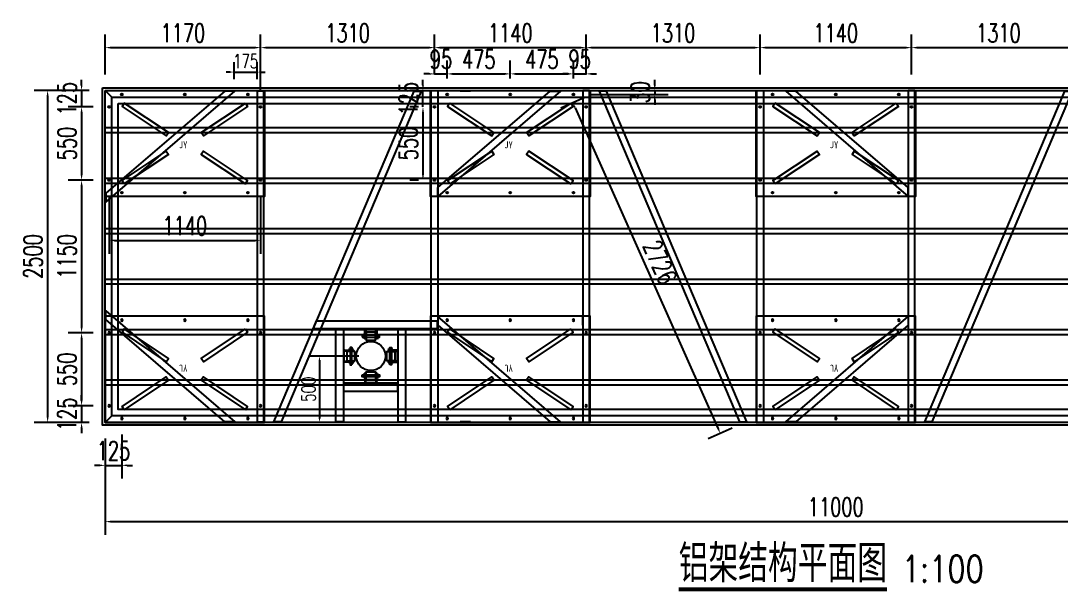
# Model space of a CAD drawing. Header units: millimetres. Extents: x 20612 to 122804, y 29227 to 156976.
# Drawn here: x 87762 to 95595, y 49313 to 53606 of the extents above; entities that cross this region are included whole.
import ezdxf

# ---------------------------------------------------------------- set-up
doc = ezdxf.new("R2010")
doc.units = ezdxf.units.MM
doc.header["$LTSCALE"] = 1000
for name, color, linetype in [('DIM_SYMB', 3, 'Continuous'), ('PUB_TEXT', 7, 'Continuous'), ('W-FLOAT_BOWL浮筒', 253, 'Continuous'), ('W-MOUNTING固定方式', 5, 'Continuous'), ('W-STEEL_FRAME钢架', 3, 'Continuous'), ('W-STEEL_KEEL钢龙骨', 5, 'Continuous')]:
    doc.layers.add(name, color=color, linetype=linetype)
doc.styles.get("Standard").update_dxf_attribs({"font": 'simplex.shx', "width": 0.8, "bigfont": 'hztxt.shx'})
doc.styles.add('STANDARD_T3', font='simplex.shx', dxfattribs={"width": 0.7, "bigfont": 'hztxt.shx'})
doc.styles.add('黑体', font='simhei_0.ttf', dxfattribs={"width": 0.8})
doc.dimstyles.new('W&&30', dxfattribs={"dimtxt": 105, "dimasz": 30, "dimexe": 75, "dimexo": 90, "dimgap": 30, "dimtad": 1, "dimdec": 0, "dimzin": 0, "dimdsep": 46, "dimtxsty": 'STANDARD_T3', "dimcen": 0.09, "dimclrd": 1, "dimclre": 1, "dimclrt": 7, "dimazin": 2, "dimtfac": 1, "dimtdec": 0, "dimtix": 1, "dimtmove": 2, "dimatfit": 3, "dimfxl": 0, "dimtolj": 1, "dimtzin": 0, "dimarcsym": 0})
doc.dimstyles.new('W&&40', dxfattribs={"dimtxt": 140, "dimasz": 40, "dimexe": 100, "dimexo": 120, "dimgap": 40, "dimtad": 1, "dimdec": 0, "dimzin": 0, "dimdsep": 46, "dimtxsty": 'STANDARD_T3', "dimcen": 0.09, "dimclrd": 1, "dimclre": 1, "dimclrt": 7, "dimazin": 2, "dimtfac": 1, "dimtdec": 0, "dimtix": 1, "dimtmove": 2, "dimatfit": 3, "dimfxl": 0, "dimtolj": 1, "dimtzin": 0, "dimarcsym": 0})

# ---------------------------------------------------------------- blocks, each defined once
blk = doc.blocks.new('$matou$00000186')
for points in [[(-600, 400), (600, 400), (600, -400), (-600, -400)], [(-455.8, 303.8), (-472.4, 278.9), (-139.6, 57), (-122.9, 82)], [(455.8, 303.8), (472.4, 278.9), (139.6, 57), (122.9, 82)], [(-455.8, -303.8), (-472.4, -278.9), (-139.6, -57), (-122.9, -82)], [(455.8, -303.8), (472.4, -278.9), (139.6, -57), (122.9, -82)]]:
    blk.add_lwpolyline(points, close=True)
for centre in [(-475, 370), (0, 370), (475, 370), (-570, 275), (570, 275), (-570, -275), (570, -275), (-475, -370), (0, -370), (475, -370)]:
    blk.add_circle(centre, 7)
at = {"layer": 'PUB_TEXT', "style": '黑体', "width": 0.8}
blk.add_text('JY', height=52.57, dxfattribs=at).set_placement((-44.4, -35.3))
blk = doc.blocks.new('*U216')
at = {"layer": 'W-FLOAT_BOWL浮筒'}
blk.add_blockref('$matou$00000186', (0, 850), dxfattribs=at)
at = {"layer": 'W-FLOAT_BOWL浮筒', "yscale": -1}
blk.add_blockref('$matou$00000186', (0, -850), dxfattribs=at)
blk = doc.blocks.new('*U217')
at = {"layer": 'W-STEEL_FRAME钢架', "color": 0, "linetype": 'ByBlock', "lineweight": -2, "transparency": 16777216}
for p in [(0, 0), (2450, 0), (4900, 0)]:
    blk.add_blockref('*U216', p, dxfattribs=at)
blk = doc.blocks.new('*D229')
at = {"color": 1, "lineweight": -2, "transparency": 16777216}
for p, q in [((88277.6, 53082.7), (87864.3, 53082.7)), ((87964.3, 53042.7), (87964.3, 50622.7)), ((88277.6, 50582.7), (87864.3, 50582.7))]:
    blk.add_line(p, q, dxfattribs=at)
at = {"color": 1, "transparency": 16777216}
for points in [[(87957.7, 53042.7), (87971, 53042.7), (87964.3, 53082.7)], [(87957.7, 50622.7), (87971, 50622.7), (87964.3, 50582.7)]]:
    blk.add_solid(points, dxfattribs=at)
at = {"layer": 'Defpoints', "color": 0, "transparency": 16777216}
for p in [(88397.6, 53082.7), (87964.3, 50582.7), (88397.6, 50582.7)]:
    blk.add_point(p, dxfattribs=at)
at = {"color": 7, "transparency": 16777216, "insert": (87854.3, 51832.7), "char_height": 140, "attachment_point": 5, "rotation": 90, "style": 'STANDARD_T3'}
blk.add_mtext('\\A1;2500', dxfattribs=at)
blk = doc.blocks.new('*D228')
at = {"color": 1, "lineweight": -2, "transparency": 16777216}
for p, q in [((89367.7, 53167.7), (89367.7, 53295.7)), ((89542.6, 53167.7), (89542.6, 53295.7)), ((89337.7, 53220.7), (89307.7, 53220.7)), ((89367.7, 53220.7), (89542.6, 53220.7)), ((89572.6, 53220.7), (89602.6, 53220.7))]:
    blk.add_line(p, q, dxfattribs=at)
at = {"color": 1, "transparency": 16777216}
for points in [[(89337.7, 53225.7), (89337.7, 53215.7), (89367.7, 53220.7)], [(89572.6, 53225.7), (89572.6, 53215.7), (89542.6, 53220.7)]]:
    blk.add_solid(points, dxfattribs=at)
at = {"layer": 'Defpoints', "color": 0, "transparency": 16777216}
for p in [(89542.6, 53220.7), (89367.7, 53077.7), (89542.6, 53077.7)]:
    blk.add_point(p, dxfattribs=at)
at = {"color": 7, "transparency": 16777216, "insert": (89455.2, 53303.2), "char_height": 105, "attachment_point": 5, "style": 'STANDARD_T3'}
blk.add_mtext('\\A1;175', dxfattribs=at)
blk = doc.blocks.new('*U214')
at = {"layer": 'W-STEEL_KEEL钢龙骨'}
blk.add_lwpolyline([(-5500, 20), (5500, 20), (5500, -20), (-5500, -20)], close=True, dxfattribs=at)
blk = doc.blocks.new('*U215')
at = {"color": 0, "linetype": 'ByBlock', "lineweight": -2, "transparency": 16777216}
for p in [(0, 1900), (0, 1520), (0, 1140), (0, 760), (0, 380), (0, 0)]:
    blk.add_blockref('*U214', p, dxfattribs=at)
blk = doc.blocks.new('*D238')
at = {"color": 1, "lineweight": -2, "transparency": 16777216}
for p, q in [((90307.6, 51082.7), (89935.7, 51082.7)), ((90010.7, 51052.7), (90010.7, 50612.7)), ((90307.6, 50582.7), (89935.7, 50582.7))]:
    blk.add_line(p, q, dxfattribs=at)
at = {"color": 1, "transparency": 16777216}
for points in [[(90005.7, 51052.7), (90015.7, 51052.7), (90010.7, 51082.7)], [(90005.7, 50612.7), (90015.7, 50612.7), (90010.7, 50582.7)]]:
    blk.add_solid(points, dxfattribs=at)
at = {"layer": 'Defpoints', "color": 0, "transparency": 16777216}
for p in [(90397.6, 51082.7), (90010.7, 50582.7), (90397.6, 50582.7)]:
    blk.add_point(p, dxfattribs=at)
at = {"color": 7, "transparency": 16777216, "insert": (89928.2, 50832.7), "char_height": 105, "attachment_point": 5, "rotation": 90, "style": 'STANDARD_T3'}
blk.add_mtext('\\A1;500', dxfattribs=at)
blk = doc.blocks.new('*D223')
at = {"color": 1, "lineweight": -2, "transparency": 16777216}
for p, q in [((88397.6, 50462.7), (88397.6, 49736.4)), ((99397.6, 50462.7), (99397.6, 49736.4)), ((88437.6, 49836.4), (99357.6, 49836.4))]:
    blk.add_line(p, q, dxfattribs=at)
at = {"color": 1, "transparency": 16777216}
for points in [[(88437.6, 49843.1), (88437.6, 49829.8), (88397.6, 49836.4)], [(99357.6, 49843.1), (99357.6, 49829.8), (99397.6, 49836.4)]]:
    blk.add_solid(points, dxfattribs=at)
at = {"layer": 'Defpoints', "color": 0, "transparency": 16777216}
for p in [(88397.6, 50582.7), (99397.6, 50582.7), (99397.6, 49836.4)]:
    blk.add_point(p, dxfattribs=at)
at = {"color": 7, "transparency": 16777216, "insert": (93897.6, 49946.4), "char_height": 140, "attachment_point": 5, "style": 'STANDARD_T3'}
blk.add_mtext('\\A1;11000', dxfattribs=at)
blk = doc.blocks.new('*D224')
at = {"color": 1, "lineweight": -2, "transparency": 16777216}
for p, q in [((88397.6, 53202.7), (88397.6, 53504.6)), ((89567.6, 53077.7), (89567.6, 53504.6)), ((88437.6, 53404.6), (89527.6, 53404.6))]:
    blk.add_line(p, q, dxfattribs=at)
at = {"color": 1, "transparency": 16777216}
for points in [[(88437.6, 53411.3), (88437.6, 53397.9), (88397.6, 53404.6)], [(89527.6, 53411.3), (89527.6, 53397.9), (89567.6, 53404.6)]]:
    blk.add_solid(points, dxfattribs=at)
at = {"layer": 'Defpoints', "color": 0, "transparency": 16777216}
for p in [(89567.6, 53404.6), (88397.6, 53082.7), (89567.6, 52957.7)]:
    blk.add_point(p, dxfattribs=at)
at = {"color": 7, "transparency": 16777216, "insert": (88982.6, 53514.6), "char_height": 140, "attachment_point": 5, "style": 'STANDARD_T3'}
blk.add_mtext('\\A1;1170', dxfattribs=at)
blk = doc.blocks.new('*D239')
at = {"color": 1, "lineweight": -2, "transparency": 16777216}
for p, q in [((89567.6, 53077.7), (89567.6, 53504.6)), ((90877.6, 53202.7), (90877.6, 53504.6)), ((89607.6, 53404.6), (90837.6, 53404.6))]:
    blk.add_line(p, q, dxfattribs=at)
at = {"color": 1, "transparency": 16777216}
for points in [[(89607.6, 53411.3), (89607.6, 53397.9), (89567.6, 53404.6)], [(90837.6, 53411.3), (90837.6, 53397.9), (90877.6, 53404.6)]]:
    blk.add_solid(points, dxfattribs=at)
at = {"layer": 'Defpoints', "color": 0, "transparency": 16777216}
for p in [(90877.6, 53404.6), (90877.6, 53082.7), (89567.6, 52957.7)]:
    blk.add_point(p, dxfattribs=at)
at = {"color": 7, "transparency": 16777216, "insert": (90222.6, 53514.6), "char_height": 140, "attachment_point": 5, "style": 'STANDARD_T3'}
blk.add_mtext('\\A1;1310', dxfattribs=at)
blk = doc.blocks.new('*D240')
at = {"color": 1, "lineweight": -2, "transparency": 16777216}
for p, q in [((90877.6, 53202.7), (90877.6, 53504.6)), ((92017.6, 53202.7), (92017.6, 53504.6)), ((90917.6, 53404.6), (91977.6, 53404.6))]:
    blk.add_line(p, q, dxfattribs=at)
at = {"color": 1, "transparency": 16777216}
for points in [[(90917.6, 53411.3), (90917.6, 53397.9), (90877.6, 53404.6)], [(91977.6, 53411.3), (91977.6, 53397.9), (92017.6, 53404.6)]]:
    blk.add_solid(points, dxfattribs=at)
at = {"layer": 'Defpoints', "color": 0, "transparency": 16777216}
for p in [(92017.6, 53404.6), (90877.6, 53082.7), (92017.6, 53082.7)]:
    blk.add_point(p, dxfattribs=at)
at = {"color": 7, "transparency": 16777216, "insert": (91447.6, 53514.6), "char_height": 140, "attachment_point": 5, "style": 'STANDARD_T3'}
blk.add_mtext('\\A1;1140', dxfattribs=at)
blk = doc.blocks.new('*D233')
at = {"color": 1, "lineweight": -2, "transparency": 16777216}
for p, q in [((92017.6, 53202.7), (92017.6, 53504.6)), ((93327.6, 53202.7), (93327.6, 53504.6)), ((92057.6, 53404.6), (93287.6, 53404.6))]:
    blk.add_line(p, q, dxfattribs=at)
at = {"color": 1, "transparency": 16777216}
for points in [[(92057.6, 53411.3), (92057.6, 53397.9), (92017.6, 53404.6)], [(93287.6, 53411.3), (93287.6, 53397.9), (93327.6, 53404.6)]]:
    blk.add_solid(points, dxfattribs=at)
at = {"layer": 'Defpoints', "color": 0, "transparency": 16777216}
for p in [(93327.6, 53404.6), (92017.6, 53082.7), (93327.6, 53082.7)]:
    blk.add_point(p, dxfattribs=at)
at = {"color": 7, "transparency": 16777216, "insert": (92672.6, 53514.6), "char_height": 140, "attachment_point": 5, "style": 'STANDARD_T3'}
blk.add_mtext('\\A1;1310', dxfattribs=at)
blk = doc.blocks.new('*D234')
at = {"color": 1, "lineweight": -2, "transparency": 16777216}
for p, q in [((93327.6, 53202.7), (93327.6, 53504.6)), ((94467.6, 53202.7), (94467.6, 53504.6)), ((93367.6, 53404.6), (94427.6, 53404.6))]:
    blk.add_line(p, q, dxfattribs=at)
at = {"color": 1, "transparency": 16777216}
for points in [[(93367.6, 53411.3), (93367.6, 53397.9), (93327.6, 53404.6)], [(94427.6, 53411.3), (94427.6, 53397.9), (94467.6, 53404.6)]]:
    blk.add_solid(points, dxfattribs=at)
at = {"layer": 'Defpoints', "color": 0, "transparency": 16777216}
for p in [(94467.6, 53404.6), (93327.6, 53082.7), (94467.6, 53082.7)]:
    blk.add_point(p, dxfattribs=at)
at = {"color": 7, "transparency": 16777216, "insert": (93897.6, 53514.6), "char_height": 140, "attachment_point": 5, "style": 'STANDARD_T3'}
blk.add_mtext('\\A1;1140', dxfattribs=at)
blk = doc.blocks.new('*D235')
at = {"color": 1, "lineweight": -2, "transparency": 16777216}
for p, q in [((94467.6, 53202.7), (94467.6, 53504.6)), ((95777.6, 53202.7), (95777.6, 53504.6)), ((94507.6, 53404.6), (95737.6, 53404.6))]:
    blk.add_line(p, q, dxfattribs=at)
at = {"color": 1, "transparency": 16777216}
for points in [[(94507.6, 53411.3), (94507.6, 53397.9), (94467.6, 53404.6)], [(95737.6, 53411.3), (95737.6, 53397.9), (95777.6, 53404.6)]]:
    blk.add_solid(points, dxfattribs=at)
at = {"layer": 'Defpoints', "color": 0, "transparency": 16777216}
for p in [(95777.6, 53404.6), (94467.6, 53082.7), (95777.6, 53082.7)]:
    blk.add_point(p, dxfattribs=at)
at = {"color": 7, "transparency": 16777216, "insert": (95122.6, 53514.6), "char_height": 140, "attachment_point": 5, "style": 'STANDARD_T3'}
blk.add_mtext('\\A1;1310', dxfattribs=at)
blk = doc.blocks.new('*D218')
at = {"color": 1, "lineweight": -2, "transparency": 16777216}
for p, q in [((88427.6, 52287.7), (88427.6, 51853.4)), ((89567.6, 52287.7), (89567.6, 51853.4)), ((88467.6, 51953.4), (89527.6, 51953.4))]:
    blk.add_line(p, q, dxfattribs=at)
at = {"color": 1, "transparency": 16777216}
for points in [[(88467.6, 51960.1), (88467.6, 51946.8), (88427.6, 51953.4)], [(89527.6, 51960.1), (89527.6, 51946.8), (89567.6, 51953.4)]]:
    blk.add_solid(points, dxfattribs=at)
at = {"layer": 'Defpoints', "color": 0, "transparency": 16777216}
for p in [(88427.6, 52407.7), (89567.6, 52407.7), (89567.6, 51953.4)]:
    blk.add_point(p, dxfattribs=at)
at = {"color": 7, "transparency": 16777216, "insert": (88997.6, 52063.4), "char_height": 140, "attachment_point": 5, "style": 'STANDARD_T3'}
blk.add_mtext('\\A1;1140', dxfattribs=at)
blk = doc.blocks.new('*D231')
at = {"color": 1, "lineweight": -2, "transparency": 16777216}
for p, q in [((88220, 53122.7), (88220, 53162.7)), ((88277.6, 53082.7), (88120, 53082.7)), ((88220, 53082.7), (88220, 52957.7)), ((88307.6, 52957.7), (88120, 52957.7)), ((88220, 52917.7), (88220, 52877.7))]:
    blk.add_line(p, q, dxfattribs=at)
at = {"color": 1, "transparency": 16777216}
for points in [[(88213.3, 53122.7), (88226.7, 53122.7), (88220, 53082.7)], [(88213.3, 52917.7), (88226.7, 52917.7), (88220, 52957.7)]]:
    blk.add_solid(points, dxfattribs=at)
at = {"layer": 'Defpoints', "color": 0, "transparency": 16777216}
for p in [(88397.6, 53082.7), (88220, 52957.7), (88427.6, 52957.7)]:
    blk.add_point(p, dxfattribs=at)
at = {"color": 7, "transparency": 16777216, "insert": (88110, 53020.2), "char_height": 140, "attachment_point": 5, "rotation": 90, "style": 'STANDARD_T3'}
blk.add_mtext('\\A1;125', dxfattribs=at)
blk = doc.blocks.new('*D219')
at = {"color": 1, "lineweight": -2, "transparency": 16777216}
for p, q in [((88307.6, 52957.7), (88120, 52957.7)), ((88220, 52917.7), (88220, 52447.7)), ((88307.6, 52407.7), (88120, 52407.7))]:
    blk.add_line(p, q, dxfattribs=at)
at = {"color": 1, "transparency": 16777216}
for points in [[(88213.3, 52917.7), (88226.7, 52917.7), (88220, 52957.7)], [(88213.3, 52447.7), (88226.7, 52447.7), (88220, 52407.7)]]:
    blk.add_solid(points, dxfattribs=at)
at = {"layer": 'Defpoints', "color": 0, "transparency": 16777216}
for p in [(88427.6, 52957.7), (88220, 52407.7), (88427.6, 52407.7)]:
    blk.add_point(p, dxfattribs=at)
at = {"color": 7, "transparency": 16777216, "insert": (88110, 52682.7), "char_height": 140, "attachment_point": 5, "rotation": 90, "style": 'STANDARD_T3'}
blk.add_mtext('\\A1;550', dxfattribs=at)
blk = doc.blocks.new('*D220')
at = {"color": 1, "lineweight": -2, "transparency": 16777216}
for p, q in [((88307.6, 52407.7), (88120, 52407.7)), ((88220, 52367.7), (88220, 51297.7)), ((88307.6, 51257.7), (88120, 51257.7))]:
    blk.add_line(p, q, dxfattribs=at)
at = {"color": 1, "transparency": 16777216}
for points in [[(88213.3, 52367.7), (88226.7, 52367.7), (88220, 52407.7)], [(88213.3, 51297.7), (88226.7, 51297.7), (88220, 51257.7)]]:
    blk.add_solid(points, dxfattribs=at)
at = {"layer": 'Defpoints', "color": 0, "transparency": 16777216}
for p in [(88427.6, 52407.7), (88220, 51257.7), (88427.6, 51257.7)]:
    blk.add_point(p, dxfattribs=at)
at = {"color": 7, "transparency": 16777216, "insert": (88110, 51832.7), "char_height": 140, "attachment_point": 5, "rotation": 90, "style": 'STANDARD_T3'}
blk.add_mtext('\\A1;1150', dxfattribs=at)
blk = doc.blocks.new('*D221')
at = {"color": 1, "lineweight": -2, "transparency": 16777216}
for p, q in [((88307.6, 51257.7), (88120, 51257.7)), ((88220, 51217.7), (88220, 50747.7)), ((88307.6, 50707.7), (88120, 50707.7))]:
    blk.add_line(p, q, dxfattribs=at)
at = {"color": 1, "transparency": 16777216}
for points in [[(88213.3, 51217.7), (88226.7, 51217.7), (88220, 51257.7)], [(88213.3, 50747.7), (88226.7, 50747.7), (88220, 50707.7)]]:
    blk.add_solid(points, dxfattribs=at)
at = {"layer": 'Defpoints', "color": 0, "transparency": 16777216}
for p in [(88427.6, 51257.7), (88220, 50707.7), (88427.6, 50707.7)]:
    blk.add_point(p, dxfattribs=at)
at = {"color": 7, "transparency": 16777216, "insert": (88110, 50982.7), "char_height": 140, "attachment_point": 5, "rotation": 90, "style": 'STANDARD_T3'}
blk.add_mtext('\\A1;550', dxfattribs=at)
blk = doc.blocks.new('*D222')
at = {"color": 1, "lineweight": -2, "transparency": 16777216}
for p, q in [((88220, 50747.7), (88220, 50787.7)), ((88307.6, 50707.7), (88120, 50707.7)), ((88220, 50707.7), (88220, 50582.7)), ((88277.6, 50582.7), (88120, 50582.7)), ((88220, 50542.7), (88220, 50502.7))]:
    blk.add_line(p, q, dxfattribs=at)
at = {"color": 1, "transparency": 16777216}
for points in [[(88213.3, 50747.7), (88226.7, 50747.7), (88220, 50707.7)], [(88213.3, 50542.7), (88226.7, 50542.7), (88220, 50582.7)]]:
    blk.add_solid(points, dxfattribs=at)
at = {"layer": 'Defpoints', "color": 0, "transparency": 16777216}
for p in [(88427.6, 50707.7), (88220, 50582.7), (88397.6, 50582.7)]:
    blk.add_point(p, dxfattribs=at)
at = {"color": 7, "transparency": 16777216, "insert": (88110, 50645.2), "char_height": 140, "attachment_point": 5, "rotation": 90, "style": 'STANDARD_T3'}
blk.add_mtext('\\A1;125', dxfattribs=at)
blk = doc.blocks.new('*D225')
at = {"color": 1, "lineweight": -2, "transparency": 16777216}
for p, q in [((92535.3, 53122.7), (92535.3, 53162.7)), ((92042.6, 53052.7), (92635.3, 53052.7)), ((92137.6, 53082.7), (92635.3, 53082.7)), ((92535.3, 53082.7), (92535.3, 53052.7)), ((92535.3, 53012.7), (92535.3, 52972.7))]:
    blk.add_line(p, q, dxfattribs=at)
at = {"color": 1, "transparency": 16777216}
for points in [[(92528.6, 53122.7), (92541.9, 53122.7), (92535.3, 53082.7)], [(92528.6, 53012.7), (92541.9, 53012.7), (92535.3, 53052.7)]]:
    blk.add_solid(points, dxfattribs=at)
at = {"layer": 'Defpoints', "color": 0, "transparency": 16777216}
for p in [(91922.6, 53052.7), (92017.6, 53082.7), (92535.3, 53052.7)]:
    blk.add_point(p, dxfattribs=at)
at = {"color": 7, "transparency": 16777216, "insert": (92425.3, 53067.7), "char_height": 140, "attachment_point": 5, "rotation": 90, "style": 'STANDARD_T3'}
blk.add_mtext('\\A1;30', dxfattribs=at)
blk = doc.blocks.new('*D226')
at = {"color": 1, "lineweight": -2, "transparency": 16777216}
for p, q in [((90877.6, 53202.7), (90877.6, 53306.8)), ((90972.6, 53172.7), (90972.6, 53306.8)), ((90837.6, 53206.8), (90797.6, 53206.8)), ((90877.6, 53206.8), (90972.6, 53206.8)), ((91012.6, 53206.8), (91052.6, 53206.8))]:
    blk.add_line(p, q, dxfattribs=at)
at = {"color": 1, "transparency": 16777216}
for points in [[(90837.6, 53213.4), (90837.6, 53200.1), (90877.6, 53206.8)], [(91012.6, 53213.4), (91012.6, 53200.1), (90972.6, 53206.8)]]:
    blk.add_solid(points, dxfattribs=at)
at = {"layer": 'Defpoints', "color": 0, "transparency": 16777216}
for p in [(90972.6, 53206.8), (90877.6, 53082.7), (90972.6, 53052.7)]:
    blk.add_point(p, dxfattribs=at)
at = {"color": 7, "transparency": 16777216, "insert": (90925.1, 53316.8), "char_height": 140, "attachment_point": 5, "style": 'STANDARD_T3'}
blk.add_mtext('\\A1;95', dxfattribs=at)
blk = doc.blocks.new('*D241')
at = {"color": 1, "lineweight": -2, "transparency": 16777216}
for p, q in [((90972.6, 53172.7), (90972.6, 53306.8)), ((91447.6, 53172.7), (91447.6, 53306.8)), ((91012.6, 53206.8), (91407.6, 53206.8))]:
    blk.add_line(p, q, dxfattribs=at)
at = {"color": 1, "transparency": 16777216}
for points in [[(91012.6, 53213.4), (91012.6, 53200.1), (90972.6, 53206.8)], [(91407.6, 53213.4), (91407.6, 53200.1), (91447.6, 53206.8)]]:
    blk.add_solid(points, dxfattribs=at)
at = {"layer": 'Defpoints', "color": 0, "transparency": 16777216}
for p in [(91447.6, 53206.8), (90972.6, 53052.7), (91447.6, 53052.7)]:
    blk.add_point(p, dxfattribs=at)
at = {"color": 7, "transparency": 16777216, "insert": (91210.1, 53316.8), "char_height": 140, "attachment_point": 5, "style": 'STANDARD_T3'}
blk.add_mtext('\\A1;475', dxfattribs=at)
blk = doc.blocks.new('*D242')
at = {"color": 1, "lineweight": -2, "transparency": 16777216}
for p, q in [((91447.6, 53172.7), (91447.6, 53306.8)), ((91922.6, 53172.7), (91922.6, 53306.8)), ((91487.6, 53206.8), (91882.6, 53206.8))]:
    blk.add_line(p, q, dxfattribs=at)
at = {"color": 1, "transparency": 16777216}
for points in [[(91487.6, 53213.4), (91487.6, 53200.1), (91447.6, 53206.8)], [(91882.6, 53213.4), (91882.6, 53200.1), (91922.6, 53206.8)]]:
    blk.add_solid(points, dxfattribs=at)
at = {"layer": 'Defpoints', "color": 0, "transparency": 16777216}
for p in [(91922.6, 53206.8), (91447.6, 53052.7), (91922.6, 53052.7)]:
    blk.add_point(p, dxfattribs=at)
at = {"color": 7, "transparency": 16777216, "insert": (91685.1, 53316.8), "char_height": 140, "attachment_point": 5, "style": 'STANDARD_T3'}
blk.add_mtext('\\A1;475', dxfattribs=at)
blk = doc.blocks.new('*D227')
at = {"color": 1, "lineweight": -2, "transparency": 16777216}
for p, q in [((91922.6, 53172.7), (91922.6, 53306.8)), ((92017.6, 53202.7), (92017.6, 53306.8)), ((91882.6, 53206.8), (91842.6, 53206.8)), ((91922.6, 53206.8), (92017.6, 53206.8)), ((92057.6, 53206.8), (92097.6, 53206.8))]:
    blk.add_line(p, q, dxfattribs=at)
at = {"color": 1, "transparency": 16777216}
for points in [[(91882.6, 53213.4), (91882.6, 53200.1), (91922.6, 53206.8)], [(92057.6, 53213.4), (92057.6, 53200.1), (92017.6, 53206.8)]]:
    blk.add_solid(points, dxfattribs=at)
at = {"layer": 'Defpoints', "color": 0, "transparency": 16777216}
for p in [(92017.6, 53206.8), (91922.6, 53052.7), (92017.6, 53082.7)]:
    blk.add_point(p, dxfattribs=at)
at = {"color": 7, "transparency": 16777216, "insert": (91970.1, 53316.8), "char_height": 140, "attachment_point": 5, "style": 'STANDARD_T3'}
blk.add_mtext('\\A1;95', dxfattribs=at)
blk = doc.blocks.new('*D232')
at = {"color": 1, "lineweight": -2, "transparency": 16777216}
for p, q in [((92008, 53028.9), (91827.5, 52948.4)), ((91935.2, 52952.6), (93012.7, 50535.7)), ((93118, 50538.9), (92937.6, 50458.4))]:
    blk.add_line(p, q, dxfattribs=at)
at = {"color": 1, "transparency": 16777216}
for points in [[(91941.2, 52955.3), (91929.1, 52949.9), (91918.9, 52989.2)], [(93018.7, 50538.4), (93006.6, 50533), (93028.9, 50499.2)]]:
    blk.add_solid(points, dxfattribs=at)
at = {"layer": 'Defpoints', "color": 0, "transparency": 16777216}
for p in [(92117.6, 53077.7), (93227.6, 50587.7), (93028.9, 50499.2)]:
    blk.add_point(p, dxfattribs=at)
at = {"color": 7, "transparency": 16777216, "insert": (92574.4, 51789), "char_height": 140, "attachment_point": 5, "rotation": 294.02783, "style": 'STANDARD_T3'}
blk.add_mtext('\\A1;2726', dxfattribs=at)
blk = doc.blocks.new('*D243')
at = {"color": 1, "lineweight": -2, "transparency": 16777216}
for p, q in [((90757.6, 52957.7), (90690.1, 52957.7)), ((90790.1, 52917.7), (90790.1, 52447.7)), ((90757.6, 52407.7), (90690.1, 52407.7))]:
    blk.add_line(p, q, dxfattribs=at)
at = {"color": 1, "transparency": 16777216}
for points in [[(90783.4, 52917.7), (90796.8, 52917.7), (90790.1, 52957.7)], [(90783.4, 52447.7), (90796.8, 52447.7), (90790.1, 52407.7)]]:
    blk.add_solid(points, dxfattribs=at)
at = {"layer": 'Defpoints', "color": 0, "transparency": 16777216}
for p in [(90877.6, 52957.7), (90790.1, 52407.7), (90877.6, 52407.7)]:
    blk.add_point(p, dxfattribs=at)
at = {"color": 7, "transparency": 16777216, "insert": (90680.1, 52682.7), "char_height": 140, "attachment_point": 5, "rotation": 90, "style": 'STANDARD_T3'}
blk.add_mtext('\\A1;550', dxfattribs=at)
blk = doc.blocks.new('*D244')
at = {"color": 1, "lineweight": -2, "transparency": 16777216}
for p, q in [((90790.1, 53122.7), (90790.1, 53162.7)), ((90757.6, 53082.7), (90690.1, 53082.7)), ((90790.1, 52957.7), (90790.1, 53082.7)), ((90757.6, 52957.7), (90690.1, 52957.7)), ((90790.1, 52917.7), (90790.1, 52877.7))]:
    blk.add_line(p, q, dxfattribs=at)
at = {"color": 1, "transparency": 16777216}
for points in [[(90783.4, 53122.7), (90796.8, 53122.7), (90790.1, 53082.7)], [(90783.4, 52917.7), (90796.8, 52917.7), (90790.1, 52957.7)]]:
    blk.add_solid(points, dxfattribs=at)
at = {"layer": 'Defpoints', "color": 0, "transparency": 16777216}
for p in [(90790.1, 53082.7), (90877.6, 53082.7), (90877.6, 52957.7)]:
    blk.add_point(p, dxfattribs=at)
at = {"color": 7, "transparency": 16777216, "insert": (90680.1, 53020.2), "char_height": 140, "attachment_point": 5, "rotation": 90, "style": 'STANDARD_T3'}
blk.add_mtext('\\A1;125', dxfattribs=at)
blk = doc.blocks.new('*D245')
at = {"color": 1, "lineweight": -2, "transparency": 16777216}
for p, q in [((88397.6, 50462.7), (88397.6, 50160.1)), ((88522.6, 50492.7), (88522.6, 50160.1)), ((88357.6, 50260.1), (88317.6, 50260.1)), ((88397.6, 50260.1), (88522.6, 50260.1)), ((88562.6, 50260.1), (88602.6, 50260.1))]:
    blk.add_line(p, q, dxfattribs=at)
at = {"color": 1, "transparency": 16777216}
for points in [[(88357.6, 50266.8), (88357.6, 50253.5), (88397.6, 50260.1)], [(88562.6, 50266.8), (88562.6, 50253.5), (88522.6, 50260.1)]]:
    blk.add_solid(points, dxfattribs=at)
at = {"layer": 'Defpoints', "color": 0, "transparency": 16777216}
for p in [(88522.6, 50612.7), (88397.6, 50582.7), (88522.6, 50260.1)]:
    blk.add_point(p, dxfattribs=at)
at = {"color": 7, "transparency": 16777216, "insert": (88460.1, 50370.1), "char_height": 140, "attachment_point": 5, "style": 'STANDARD_T3'}
blk.add_mtext('\\A1;125', dxfattribs=at)

msp = doc.modelspace()

# ---------------------------------------------------------------- linework, layer by layer
for p, q in [((88397.59, 53082.739), (88447.59, 53032.739)), ((91147.298, 53077.739), (91070.618, 53077.739)), ((91992.59, 52350.741), (91992.59, 52284.793)), ((91992.59, 51314.736), (91992.59, 51380.685)), ((90349.163, 51244.443), (90341.163, 51244.443)), ((90341.163, 51244.443), (90341.163, 51218.142)), ((90349.163, 51238.588), (90341.163, 51238.588)), ((90349.163, 51224.588), (90341.163, 51224.588)), ((90349.163, 51244.443), (90349.163, 51218.142)), ((90447.193, 51244.443), (90455.193, 51244.443)), ((90447.193, 51244.443), (90447.193, 51218.142)), ((90447.193, 51238.588), (90455.193, 51238.588)), ((90447.193, 51224.588), (90455.193, 51224.588)), ((90455.193, 51244.443), (90455.193, 51218.142)), ((90349.163, 51218.142), (90341.163, 51218.142)), ((90447.193, 51218.142), (90455.193, 51218.142)), ((90235.886, 51132.342), (90235.886, 51140.342)), ((90235.886, 51140.342), (90262.187, 51140.342)), ((90235.886, 51132.342), (90262.187, 51132.342)), ((90241.741, 51132.342), (90241.741, 51140.342)), ((90255.741, 51132.342), (90255.741, 51140.342)), ((90262.187, 51132.342), (90262.187, 51140.342)), ((90532.993, 51132.342), (90532.993, 51140.342)), ((90559.295, 51140.342), (90532.993, 51140.342)), ((90559.295, 51132.342), (90532.993, 51132.342)), ((90539.44, 51132.342), (90539.44, 51140.342)), ((90553.44, 51132.342), (90553.44, 51140.342)), ((90559.295, 51132.342), (90559.295, 51140.342)), ((90235.886, 51034.311), (90235.886, 51026.311)), ((90235.886, 51034.311), (90262.187, 51034.311)), ((90235.886, 51026.311), (90262.187, 51026.311)), ((90241.741, 51034.311), (90241.741, 51026.311)), ((90255.741, 51034.311), (90255.741, 51026.311)), ((90262.187, 51034.311), (90262.187, 51026.311)), ((90532.993, 51034.311), (90532.993, 51026.311)), ((90559.295, 51034.311), (90532.993, 51034.311)), ((90559.295, 51026.311), (90532.993, 51026.311)), ((90539.44, 51034.311), (90539.44, 51026.311)), ((90553.44, 51034.311), (90553.44, 51026.311)), ((90559.295, 51034.311), (90559.295, 51026.311)), ((90349.163, 50947.336), (90341.163, 50947.336)), ((90341.163, 50921.034), (90341.163, 50947.336)), ((90349.163, 50940.889), (90341.163, 50940.889)), ((90349.163, 50926.889), (90341.163, 50926.889)), ((90349.163, 50921.034), (90341.163, 50921.034)), ((90349.163, 50921.034), (90349.163, 50947.336)), ((90447.193, 50947.336), (90455.193, 50947.336)), ((90447.193, 50921.034), (90447.193, 50947.336)), ((90447.193, 50940.889), (90455.193, 50940.889)), ((90447.193, 50926.889), (90455.193, 50926.889)), ((90447.193, 50921.034), (90455.193, 50921.034)), ((90455.193, 50921.034), (90455.193, 50947.336)), ((88447.59, 50632.739), (88397.59, 50582.739)), ((91147.298, 50587.739), (91070.618, 50587.739))]:
    msp.add_line(p, q)
at = {"color": 1}
for points in [[(89297.883, 53077.739), (88402.59, 52307.739), (88402.59, 52241.79), (89374.563, 53077.739)], [(89592.59, 53077.739), (89542.59, 53077.739), (89542.59, 50587.739), (89592.59, 50587.739)], [(90777.625, 53077.739), (89721.865, 50587.739), (89667.556, 50587.739), (90723.316, 53077.739)], [(90852.59, 53082.739), (90902.59, 53082.739), (90902.59, 50582.739), (90852.59, 50582.739)], [(91824.563, 53077.739), (90902.59, 52284.793), (90902.59, 52350.741), (91747.883, 53077.739)], [(92042.59, 53082.739), (91992.59, 53082.739), (91992.59, 50582.739), (92042.59, 50582.739)], [(92117.556, 53077.739), (93173.316, 50587.739), (93227.625, 50587.739), (92171.865, 53077.739)], [(93302.59, 53082.739), (93352.59, 53082.739), (93352.59, 50582.739), (93302.59, 50582.739)], [(93520.618, 53077.739), (94442.59, 52284.793), (94442.59, 52350.741), (93597.298, 53077.739)], [(94492.59, 53082.739), (94442.59, 53082.739), (94442.59, 50582.739), (94492.59, 50582.739)], [(95677.625, 53077.739), (94621.865, 50587.739), (94567.556, 50587.739), (95623.316, 53077.739)], [(89297.883, 50587.739), (88402.59, 51357.739), (88402.59, 51423.687), (89374.563, 50587.739)], [(91824.563, 50587.739), (90902.59, 51380.685), (90902.59, 51314.736), (91747.883, 50587.739)], [(93520.618, 50587.739), (94442.59, 51380.685), (94442.59, 51314.736), (93597.298, 50587.739)]]:
    msp.add_lwpolyline(points, close=True, dxfattribs=at)
for points in [[(90332.59, 51225.239), (90462.59, 51225.239), (90462.59, 51239.239), (90332.59, 51239.239)], [(90347.59, 51282.265), (90447.59, 51282.265), (90447.59, 51287.265), (90347.59, 51287.265)], [(90360.09, 51282.239), (90360.09, 51212.239), (90352.09, 51212.239), (90352.09, 51282.239)], [(90362.59, 51262.239), (90362.59, 51202.239), (90432.59, 51202.239), (90432.59, 51262.239)], [(90443.09, 51282.239), (90443.09, 51212.239), (90435.09, 51212.239), (90435.09, 51282.239)], [(90255.09, 51017.739), (90255.09, 51147.739), (90241.09, 51147.739), (90241.09, 51017.739)], [(90540.09, 51017.739), (90540.09, 51147.739), (90554.09, 51147.739), (90554.09, 51017.739)], [(90198.064, 51032.739), (90198.064, 51132.739), (90193.064, 51132.739), (90193.064, 51032.739)], [(90198.09, 51128.239), (90268.09, 51128.239), (90268.09, 51120.239), (90198.09, 51120.239)], [(90218.09, 51047.739), (90278.09, 51047.739), (90278.09, 51117.739), (90218.09, 51117.739)], [(90577.09, 51047.739), (90517.09, 51047.739), (90517.09, 51117.739), (90577.09, 51117.739)], [(90597.09, 51128.239), (90527.09, 51128.239), (90527.09, 51120.239), (90597.09, 51120.239)], [(90597.117, 51032.739), (90597.117, 51132.739), (90602.117, 51132.739), (90602.117, 51032.739)], [(90198.09, 51045.239), (90268.09, 51045.239), (90268.09, 51037.239), (90198.09, 51037.239)], [(90597.09, 51045.239), (90527.09, 51045.239), (90527.09, 51037.239), (90597.09, 51037.239)], [(90332.59, 50940.239), (90462.59, 50940.239), (90462.59, 50926.239), (90332.59, 50926.239)], [(90360.09, 50883.239), (90360.09, 50953.239), (90352.09, 50953.239), (90352.09, 50883.239)], [(90362.59, 50903.239), (90362.59, 50963.239), (90432.59, 50963.239), (90432.59, 50903.239)], [(90443.09, 50883.239), (90443.09, 50953.239), (90435.09, 50953.239), (90435.09, 50883.239)], [(90347.59, 50883.212), (90447.59, 50883.212), (90447.59, 50878.212), (90347.59, 50878.212)]]:
    msp.add_lwpolyline(points, close=True)
msp.add_circle((90397.59, 51082.739), 109.5)
for centre, radius, start, end in [((90364.122, 51244.521), 22.959, 180.1958655, 195.0922588), ((90372.302, 51231.566), 31.139, 167.0507374, 192.9492626), ((90364.122, 51218.61), 22.959, 164.9077412, 181.1687845), ((90326.205, 51244.521), 22.959, 344.9077412, 359.8041345), ((90318.024, 51231.566), 31.139, 347.0507374, 12.9492626), ((90326.205, 51218.61), 22.959, 358.8312155, 15.0922588), ((90478.332, 51231.566), 31.139, 167.0507374, 192.9492626), ((90470.152, 51218.61), 22.959, 164.9077412, 181.1687845), ((90470.152, 51244.521), 22.959, 180.1958655, 195.0922588), ((90432.235, 51244.521), 22.959, 344.9077412, 359.8041345), ((90424.054, 51231.566), 31.139, 347.0507374, 12.9492626), ((90432.235, 51218.61), 22.959, 358.8312155, 15.0922588), ((90235.808, 51117.383), 22.959, 74.9077412, 89.8041345), ((90235.808, 51155.3), 22.959, 270.1958655, 285.0922588), ((90248.763, 51109.203), 31.139, 77.0507374, 102.9492626), ((90248.763, 51163.481), 31.139, 257.0507374, 282.9492626), ((90261.719, 51117.383), 22.959, 88.8312155, 105.0922588), ((90261.719, 51155.3), 22.959, 254.9077412, 271.1687845), ((90533.462, 51117.383), 22.959, 74.9077412, 91.1687845), ((90533.462, 51155.3), 22.959, 268.8312155, 285.0922588), ((90546.417, 51109.203), 31.139, 77.0507374, 102.9492626), ((90546.417, 51163.481), 31.139, 257.0507374, 282.9492626), ((90559.373, 51117.383), 22.959, 90.1958655, 105.0922588), ((90559.373, 51155.3), 22.959, 254.9077412, 269.8041345), ((90235.808, 51011.353), 22.959, 74.9077412, 89.8041345), ((90235.808, 51049.27), 22.959, 270.1958655, 285.0922588), ((90248.763, 51003.173), 31.139, 77.0507374, 102.9492626), ((90248.763, 51057.45), 31.139, 257.0507374, 282.9492626), ((90261.719, 51011.353), 22.959, 88.8312155, 105.0922588), ((90261.719, 51049.27), 22.959, 254.9077412, 271.1687845), ((90533.462, 51011.353), 22.959, 74.9077412, 91.1687845), ((90533.462, 51049.27), 22.959, 268.8312155, 285.0922588), ((90546.417, 51003.173), 31.139, 77.0507374, 102.9492626), ((90546.417, 51057.45), 31.139, 257.0507374, 282.9492626), ((90559.373, 51011.353), 22.959, 90.1958655, 105.0922588), ((90559.373, 51049.27), 22.959, 254.9077412, 269.8041345), ((90364.122, 50946.867), 22.959, 178.8312155, 195.0922588), ((90372.302, 50933.911), 31.139, 167.0507374, 192.9492626), ((90364.122, 50920.956), 22.959, 164.9077412, 179.8041345), ((90326.205, 50946.867), 22.959, 344.9077412, 1.1687845), ((90318.024, 50933.911), 31.139, 347.0507374, 12.9492626), ((90326.205, 50920.956), 22.959, 0.1958655, 15.0922588), ((90470.152, 50946.867), 22.959, 178.8312155, 195.0922588), ((90478.332, 50933.911), 31.139, 167.0507374, 192.9492626), ((90470.152, 50920.956), 22.959, 164.9077412, 179.8041345), ((90432.235, 50946.867), 22.959, 344.9077412, 1.1687845), ((90424.054, 50933.911), 31.139, 347.0507374, 12.9492626), ((90432.235, 50920.956), 22.959, 0.1958655, 15.0922588)]:
    msp.add_arc(centre, radius, start, end)
at = {"layer": 'DIM_SYMB', "const_width": 28}
msp.add_lwpolyline([(92715.504, 49326.729), (94283.063, 49326.729)], dxfattribs=at)
at = {"layer": 'W-MOUNTING固定方式'}
msp.add_circle((90397.59, 51082.739), 109.5, dxfattribs=at)
at = {"layer": 'W-STEEL_FRAME钢架', "color": 6}
for points in [[(88377.59, 53102.739), (99417.59, 53102.739), (99417.59, 50562.739), (88377.59, 50562.739)], [(88495.59, 52984.739), (99299.59, 52984.739), (99299.59, 50680.739), (88495.59, 50680.739)]]:
    msp.add_lwpolyline(points, close=True, dxfattribs=at)
at = {"layer": 'W-STEEL_FRAME钢架'}
for points in [[(88397.59, 53082.739), (99397.59, 53082.739), (99397.59, 50582.739), (88397.59, 50582.739)], [(88447.59, 53032.739), (99347.59, 53032.739), (99347.59, 50632.739), (88447.59, 50632.739)]]:
    msp.add_lwpolyline(points, close=True, dxfattribs=at)
at = {"layer": 'W-STEEL_FRAME钢架', "color": 30}
for points in [[(90897.59, 51347.265), (90897.59, 51287.265), (89964.155, 51287.265), (89989.595, 51347.265)], [(90133.064, 51287.265), (90193.064, 51287.265), (90193.064, 50587.739), (90133.064, 50587.739)], [(90662.117, 51287.265), (90602.117, 51287.265), (90602.117, 50587.739), (90662.117, 50587.739)], [(90602.117, 50818.212), (90602.117, 50878.212), (90193.064, 50878.212), (90193.064, 50818.212)]]:
    msp.add_lwpolyline(points, close=True, dxfattribs=at)

# ---------------------------------------------------------------- block references
msp.add_blockref('*U215', (93897.59, 50882.739))
at = {"layer": 'W-STEEL_FRAME钢架'}
msp.add_blockref('*U217', (88997.59, 51832.739), dxfattribs=at)

# ---------------------------------------------------------------- texts
at = {"layer": 'PUB_TEXT', "color": 7, "width": 0.8}
for s, height, p in [('铝架结构平面图', 280, (92715.504, 49380.524)), ('1:100', 200, (94395.063, 49380.524))]:
    msp.add_text(s, height=height, dxfattribs=at).set_placement(p)

# ---------------------------------------------------------------- dimensions: what is measured, and where the dimension line sits
for base, p1, p2, dimstyle, picture, middle in [((89567.59, 53404.587), (88397.59, 53082.739), (89567.59, 52957.739), 'W&&40', '*D224', (88982.59, 53514.587)), ((90877.59, 53404.587), (89567.59, 52957.739), (90877.59, 53082.739), 'W&&40', '*D239', (90222.59, 53514.587)), ((92017.59, 53404.587), (90877.59, 53082.739), (92017.59, 53082.739), 'W&&40', '*D240', (91447.59, 53514.587)), ((93327.59, 53404.587), (92017.59, 53082.739), (93327.59, 53082.739), 'W&&40', '*D233', (92672.59, 53514.587)), ((94467.59, 53404.587), (93327.59, 53082.739), (94467.59, 53082.739), 'W&&40', '*D234', (93897.59, 53514.587)), ((95777.59, 53404.587), (94467.59, 53082.739), (95777.59, 53082.739), 'W&&40', '*D235', (95122.59, 53514.587)), ((89542.59, 53220.736), (89367.715, 53077.739), (89542.59, 53077.739), 'W&&30', '*D228', (89455.153, 53303.236)), ((90972.59, 53206.752), (90877.59, 53082.739), (90972.59, 53052.739), 'W&&40', '*D226', (90925.09, 53316.752)), ((91447.59, 53206.752), (90972.59, 53052.739), (91447.59, 53052.739), 'W&&40', '*D241', (91210.09, 53316.752)), ((91922.59, 53206.752), (91447.59, 53052.739), (91922.59, 53052.739), 'W&&40', '*D242', (91685.09, 53316.752)), ((92017.59, 53206.752), (91922.59, 53052.739), (92017.59, 53082.739), 'W&&40', '*D227', (91970.09, 53316.752)), ((89567.59, 51953.425), (88427.59, 52407.739), (89567.59, 52407.739), 'W&&40', '*D218', (88997.59, 52063.425)), ((88522.59, 50260.124), (88397.59, 50582.739), (88522.59, 50612.739), 'W&&40', '*D245', (88460.09, 50370.124)), ((99397.59, 49836.418), (88397.59, 50582.739), (99397.59, 50582.739), 'W&&40', '*D223', (93897.59, 49946.418))]:
    dim = msp.add_linear_dim(base=base, p1=p1, p2=p2, dimstyle=dimstyle)
    dim.commit()
    dim.dimension.update_dxf_attribs({"geometry": picture, "text_midpoint": middle})
for base, p1, p2, dimstyle, picture, middle in [((88219.985, 52957.739), (88397.59, 53082.739), (88427.59, 52957.739), 'W&&40', '*D231', (88109.985, 53020.239)), ((90790.091, 53082.739), (90877.59, 52957.739), (90877.59, 53082.739), 'W&&40', '*D244', (90680.091, 53020.239)), ((92535.279, 53052.739), (92017.59, 53082.739), (91922.59, 53052.739), 'W&&40', '*D225', (92425.279, 53067.739)), ((87964.348, 50582.739), (88397.59, 53082.739), (88397.59, 50582.739), 'W&&40', '*D229', (87854.348, 51832.739)), ((88219.985, 52407.739), (88427.59, 52957.739), (88427.59, 52407.739), 'W&&40', '*D219', (88109.985, 52682.739)), ((90790.091, 52407.739), (90877.59, 52957.739), (90877.59, 52407.739), 'W&&40', '*D243', (90680.091, 52682.739)), ((88219.985, 51257.739), (88427.59, 52407.739), (88427.59, 51257.739), 'W&&40', '*D220', (88109.985, 51832.739)), ((88219.985, 50707.739), (88427.59, 51257.739), (88427.59, 50707.739), 'W&&40', '*D221', (88109.985, 50982.739)), ((90010.66, 50582.739), (90397.59, 51082.739), (90397.59, 50582.739), 'W&&30', '*D238', (89928.16, 50832.739)), ((88219.985, 50582.739), (88427.59, 50707.739), (88397.59, 50582.739), 'W&&40', '*D222', (88109.985, 50645.239))]:
    dim = msp.add_linear_dim(base=base, p1=p1, p2=p2, angle=90, dimstyle=dimstyle)
    dim.commit()
    dim.dimension.update_dxf_attribs({"geometry": picture, "text_midpoint": middle})
dim = msp.add_aligned_dim(p1=(92117.556, 53077.739), p2=(93227.625, 50587.739), distance=-217.536, dimstyle='W&&40')
dim.commit()
dim.dimension.update_dxf_attribs({"geometry": '*D232', "text_midpoint": (92574.372, 51788.952)})

doc.saveas('drawing.dxf')
